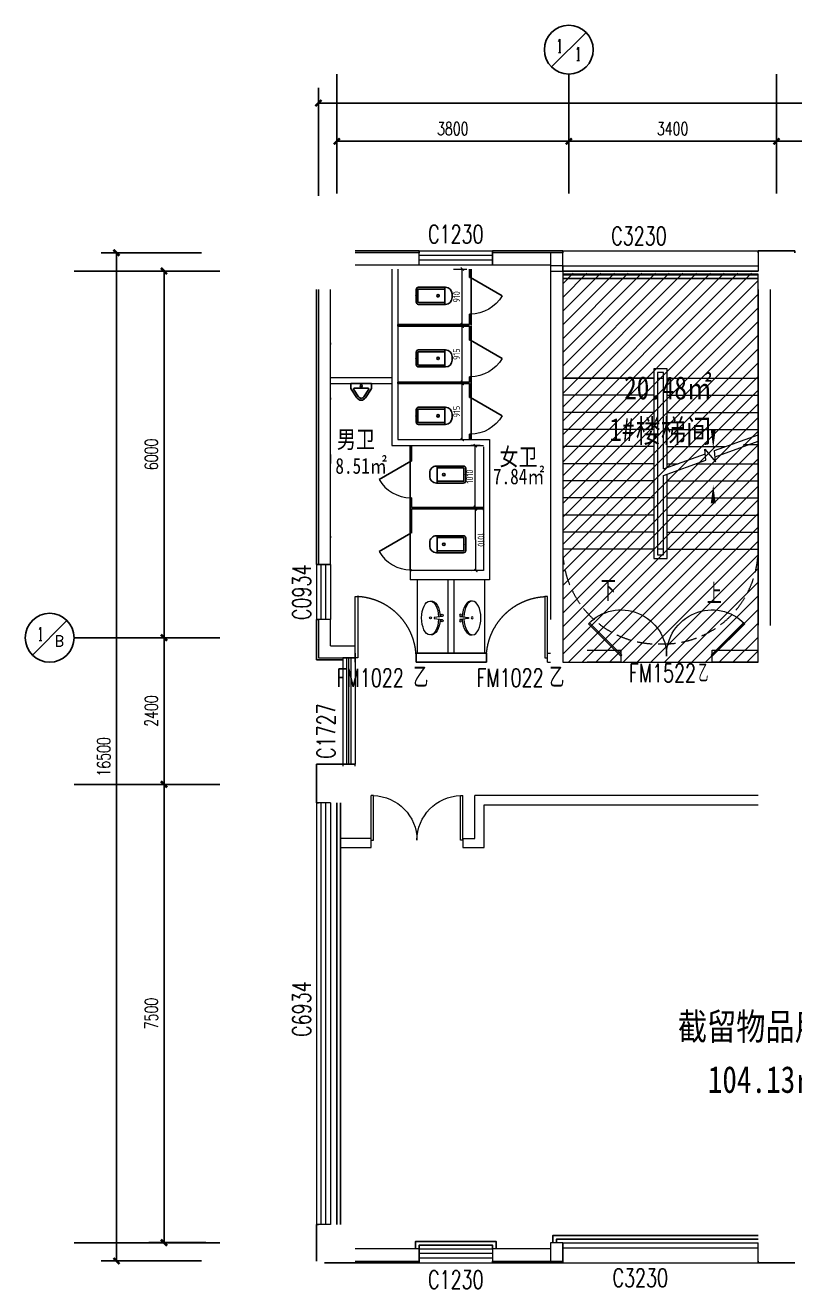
# Model space of a CAD drawing. Header units: millimetres. Extents: x 164760 to 3716174, y -1766400 to 11969.
# Drawn here: x 3608884 to 3621486, y -1652265 to -1631588 of the extents above; entities that cross this region are included whole.
import ezdxf
from ezdxf.enums import TextEntityAlignment as Align

# ---------------------------------------------------------------- set-up
doc = ezdxf.new("R2010")
doc.units = ezdxf.units.MM
doc.header["$LTSCALE"] = 1000
doc.linetypes.add('DASH', pattern=[0.35, 0.25, -0.1])
doc.linetypes.add('HIDDEN', pattern=[0.375, 0.25, -0.125, 0, 0])
doc.layers.get('0').update_dxf_attribs({"color": 253, "linetype": 'CONTINUOUS'})
doc.layers.get('Defpoints').update_dxf_attribs({"color": 250, "linetype": 'CONTINUOUS', "lineweight": 0})
for name, color, linetype in [('3', 253, 'CONTINUOUS'), ('AXIS', 253, 'CONTINUOUS'), ('AXIS_TEXT', 253, 'CONTINUOUS'), ('DIM_SYMB', 253, 'CONTINUOUS'), ('FC-Text Annotation', 253, 'CONTINUOUS'), ('LATRINE', 253, 'CONTINUOUS'), ('LVTRY', 253, 'CONTINUOUS'), ('PUB_TEXT', 253, 'CONTINUOUS'), ('SURFACE', 253, 'CONTINUOUS'), ('WINDOW_TEXT', 253, 'CONTINUOUS'), ('家具', 253, 'CONTINUOUS')]:
    doc.layers.add(name, color=color, linetype=linetype)
for name, color, linetype, lineweight in [('A-FLOR-SPCL', 253, 'CONTINUOUS', 18), ('DOOR【门】', 253, 'CONTINUOUS', 0), ('FF-FIXT【洁具】', 253, 'CONTINUOUS', 0), ('RC-Dim【天花尺寸】', 253, 'CONTINUOUS', 0), ('RC-Text【天花文字】', 253, 'CONTINUOUS', 0), ('STAIR', 253, 'CONTINUOUS', 0), ('WALL', 253, 'CONTINUOUS', 0), ('Wall【墙体】', 253, 'CONTINUOUS', 0), ('Wall【新建墙】', 253, 'CONTINUOUS', 0), ('WINDOW', 253, 'CONTINUOUS', 0), ('Xline【辅助线】', 253, 'CONTINUOUS', 0)]:
    doc.layers.add(name, color=color, linetype=linetype, lineweight=lineweight)
doc.styles.add('_TCH_AXIS', font='COMPLEX', dxfattribs={"bigfont": 'GBCBIG'})
doc.styles.add('_TCH_DIM', font='SIMPLEX', dxfattribs={"bigfont": 'GBCBIG'})
doc.styles.add('_TCH_DIM_T3', font='SIMPLEX', dxfattribs={"width": 0.705882, "bigfont": 'GBCBIG'})
doc.styles.add('_TCH_WINDOW', font='SIMPLEX', dxfattribs={"bigfont": 'GBCBIG'})
doc.styles.add('宋体', font='', dxfattribs={"width": 0.7})
doc.styles.add('尺寸标注', font='ARCHS.SHX', dxfattribs={"width": 0.8})
doc.styles.add('文字', font='')
doc.styles.get('宋体').set_extended_font_data('SimSun')
doc.styles.get('文字').set_extended_font_data('SimSun')
doc.dimstyles.new('_TCH_ARCH&&100', dxfattribs={"dimtxt": 212.5, "dimasz": 100, "dimexe": 250, "dimexo": 300, "dimgap": 100, "dimtad": 1, "dimdec": 0, "dimzin": 0, "dimdsep": 46, "dimtxsty": '_TCH_DIM_T3', "dimblk": 'ARCHTICK', "dimcen": 0.09, "dimclrt": 7, "dimazin": 2, "dimtfac": 1, "dimtdec": 0, "dimtix": 1, "dimtmove": 2, "dimatfit": 3, "dimtolj": 1, "dimtzin": 0, "dimarcsym": 0})
doc.dimstyles.new('海龙1：50', dxfattribs={"dimscale": 50, "dimtxt": 2.5, "dimasz": 1, "dimexe": 1, "dimexo": 1, "dimgap": 0.7, "dimtad": 1, "dimdec": 0, "dimrnd": 5, "dimdsep": 46, "dimtxsty": '尺寸标注', "dimblk": 'ARCHTICK', "dimblk1": 'ARCHTICK', "dimblk2": 'ARCHTICK', "dimcen": 1, "dimclrd": 44, "dimclre": 44, "dimclrt": 2, "dimadec": 0, "dimazin": 0, "dimtfac": 1, "dimtdec": 0, "dimtix": 1, "dimtmove": 2, "dimatfit": 3, "dimldrblk": 'hl_arrow2', "dimfxl": 5, "dimfxlon": 1, "dimarcsym": 0})

# ---------------------------------------------------------------- blocks, each defined once
blk = doc.blocks.new('_ArchTick')
at = {"color": 2, "linetype": 'ByBlock', "const_width": 0.4}
blk.add_lwpolyline([(-0.5, -0.5), (0.5, 0.5)], dxfattribs=at)
blk = doc.blocks.new('*D370')
at = {"layer": 'AXIS', "color": 0, "lineweight": -2, "transparency": 16777216}
for p, q in [((3621186, -1634343), (3621186, -1633237)), ((3628386, -1634343), (3628386, -1633237)), ((3621186, -1633487), (3628386, -1633487))]:
    blk.add_line(p, q, dxfattribs=at)
at = {"layer": 'Defpoints', "color": 0, "transparency": 16777216}
for p in [(3628386, -1633487), (3621186, -1634643), (3628386, -1634643)]:
    blk.add_point(p, dxfattribs=at)
at = {"layer": 'AXIS', "color": 0, "lineweight": -2, "transparency": 16777216, "xscale": 100, "yscale": 100, "zscale": 100, "rotation": 180}
blk.add_blockref('_ArchTick', (3621186, -1633487), dxfattribs=at)
at = {"layer": 'AXIS', "color": 0, "lineweight": -2, "transparency": 16777216, "xscale": 100, "yscale": 100, "zscale": 100}
blk.add_blockref('_ArchTick', (3628386, -1633487), dxfattribs=at)
at = {"layer": 'AXIS', "color": 7, "transparency": 16777216, "insert": (3624786, -1633281), "char_height": 212.5, "attachment_point": 5, "style": '_TCH_DIM_T3'}
blk.add_mtext('\\A1;7200', dxfattribs=at)
blk = doc.blocks.new('*D371')
at = {"layer": 'AXIS', "color": 0, "lineweight": -2, "transparency": 16777216}
for p, q in [((3617786, -1634343), (3617786, -1633237)), ((3621186, -1634343), (3621186, -1633237)), ((3617786, -1633487), (3621186, -1633487))]:
    blk.add_line(p, q, dxfattribs=at)
at = {"layer": 'Defpoints', "color": 0, "transparency": 16777216}
for p in [(3621186, -1633487), (3617786, -1634643), (3621186, -1634643)]:
    blk.add_point(p, dxfattribs=at)
at = {"layer": 'AXIS', "color": 0, "lineweight": -2, "transparency": 16777216, "xscale": 100, "yscale": 100, "zscale": 100, "rotation": 180}
blk.add_blockref('_ArchTick', (3617786, -1633487), dxfattribs=at)
at = {"layer": 'AXIS', "color": 0, "lineweight": -2, "transparency": 16777216, "xscale": 100, "yscale": 100, "zscale": 100}
blk.add_blockref('_ArchTick', (3621186, -1633487), dxfattribs=at)
at = {"layer": 'AXIS', "color": 7, "transparency": 16777216, "insert": (3619486, -1633281), "char_height": 212.5, "attachment_point": 5, "style": '_TCH_DIM_T3'}
blk.add_mtext('\\A1;3400', dxfattribs=at)
blk = doc.blocks.new('*D372')
at = {"layer": 'AXIS', "color": 0, "lineweight": -2, "transparency": 16777216}
for p, q in [((3613986, -1634343), (3613986, -1633237)), ((3617786, -1634343), (3617786, -1633237)), ((3613986, -1633487), (3617786, -1633487))]:
    blk.add_line(p, q, dxfattribs=at)
at = {"layer": 'Defpoints', "color": 0, "transparency": 16777216}
for p in [(3617786, -1633487), (3613986, -1634643), (3617786, -1634643)]:
    blk.add_point(p, dxfattribs=at)
at = {"layer": 'AXIS', "color": 0, "lineweight": -2, "transparency": 16777216, "xscale": 100, "yscale": 100, "zscale": 100, "rotation": 180}
blk.add_blockref('_ArchTick', (3613986, -1633487), dxfattribs=at)
at = {"layer": 'AXIS', "color": 0, "lineweight": -2, "transparency": 16777216, "xscale": 100, "yscale": 100, "zscale": 100}
blk.add_blockref('_ArchTick', (3617786, -1633487), dxfattribs=at)
at = {"layer": 'AXIS', "color": 7, "transparency": 16777216, "insert": (3615886, -1633281), "char_height": 212.5, "attachment_point": 5, "style": '_TCH_DIM_T3'}
blk.add_mtext('\\A1;3800', dxfattribs=at)
blk = doc.blocks.new('*D361')
at = {"layer": 'AXIS', "color": 0, "lineweight": -2, "transparency": 16777216}
for p, q in [((3611773, -1635311), (3610128, -1635311)), ((3610378, -1651811), (3610378, -1635311)), ((3611773, -1651811), (3610128, -1651811))]:
    blk.add_line(p, q, dxfattribs=at)
at = {"layer": 'Defpoints', "color": 0, "transparency": 16777216}
for p in [(3610378, -1635311), (3612073, -1635311), (3612073, -1651811)]:
    blk.add_point(p, dxfattribs=at)
at = {"layer": 'AXIS', "color": 0, "lineweight": -2, "transparency": 16777216, "xscale": 100, "yscale": 100, "zscale": 100}
for p, rotation in [((3610378, -1635311), 90), ((3610378, -1651811), 270)]:
    blk.add_blockref('_ArchTick', p, dxfattribs=dict(at, rotation=rotation))
at = {"layer": 'AXIS', "color": 7, "transparency": 16777216, "insert": (3610171, -1643561), "char_height": 212.5, "attachment_point": 5, "rotation": 90, "style": '_TCH_DIM_T3'}
blk.add_mtext('\\A1;16500', dxfattribs=at)
blk = doc.blocks.new('*D357')
at = {"layer": 'AXIS', "color": 0, "lineweight": -2, "transparency": 16777216}
for p, q in [((3613686, -1634382), (3613686, -1632612)), ((3707886, -1634382), (3707886, -1632612)), ((3613686, -1632862), (3707886, -1632862))]:
    blk.add_line(p, q, dxfattribs=at)
at = {"layer": 'Defpoints', "color": 0, "transparency": 16777216}
for p in [(3707886, -1632862), (3613686, -1634682), (3707886, -1634682)]:
    blk.add_point(p, dxfattribs=at)
at = {"layer": 'AXIS', "color": 0, "lineweight": -2, "transparency": 16777216, "xscale": 100, "yscale": 100, "zscale": 100, "rotation": 180}
blk.add_blockref('_ArchTick', (3613686, -1632862), dxfattribs=at)
at = {"layer": 'AXIS', "color": 0, "lineweight": -2, "transparency": 16777216, "xscale": 100, "yscale": 100, "zscale": 100}
blk.add_blockref('_ArchTick', (3707886, -1632862), dxfattribs=at)
at = {"layer": 'AXIS', "color": 7, "transparency": 16777216, "insert": (3660786, -1632656), "char_height": 212.5, "attachment_point": 5, "style": '_TCH_DIM_T3'}
blk.add_mtext('\\A1;94200', dxfattribs=at)
blk = doc.blocks.new('*D358')
at = {"layer": 'AXIS', "color": 0, "lineweight": -2, "transparency": 16777216}
for p, q in [((3611843, -1644011), (3610907, -1644011)), ((3611157, -1651511), (3611157, -1644011)), ((3611843, -1651511), (3610907, -1651511))]:
    blk.add_line(p, q, dxfattribs=at)
at = {"layer": 'Defpoints', "color": 0, "transparency": 16777216}
for p in [(3611157, -1644011), (3612143, -1644011), (3612143, -1651511)]:
    blk.add_point(p, dxfattribs=at)
at = {"layer": 'AXIS', "color": 0, "lineweight": -2, "transparency": 16777216, "xscale": 100, "yscale": 100, "zscale": 100}
for p, rotation in [((3611157, -1644011), 90), ((3611157, -1651511), 270)]:
    blk.add_blockref('_ArchTick', p, dxfattribs=dict(at, rotation=rotation))
at = {"layer": 'AXIS', "color": 7, "transparency": 16777216, "insert": (3610950, -1647761), "char_height": 212.5, "attachment_point": 5, "rotation": 90, "style": '_TCH_DIM_T3'}
blk.add_mtext('\\A1;7500', dxfattribs=at)
blk = doc.blocks.new('*D359')
at = {"layer": 'AXIS', "color": 0, "lineweight": -2, "transparency": 16777216}
for p, q in [((3611843, -1641611), (3610907, -1641611)), ((3611157, -1644011), (3611157, -1641611)), ((3611843, -1644011), (3610907, -1644011))]:
    blk.add_line(p, q, dxfattribs=at)
at = {"layer": 'Defpoints', "color": 0, "transparency": 16777216}
for p in [(3611157, -1641611), (3612143, -1641611), (3612143, -1644011)]:
    blk.add_point(p, dxfattribs=at)
at = {"layer": 'AXIS', "color": 0, "lineweight": -2, "transparency": 16777216, "xscale": 100, "yscale": 100, "zscale": 100}
for p, rotation in [((3611157, -1641611), 90), ((3611157, -1644011), 270)]:
    blk.add_blockref('_ArchTick', p, dxfattribs=dict(at, rotation=rotation))
at = {"layer": 'AXIS', "color": 7, "transparency": 16777216, "insert": (3610950, -1642811), "char_height": 212.5, "attachment_point": 5, "rotation": 90, "style": '_TCH_DIM_T3'}
blk.add_mtext('\\A1;2400', dxfattribs=at)
blk = doc.blocks.new('*D360')
at = {"layer": 'AXIS', "color": 0, "lineweight": -2, "transparency": 16777216}
for p, q in [((3611843, -1635611), (3610907, -1635611)), ((3611157, -1641611), (3611157, -1635611)), ((3611843, -1641611), (3610907, -1641611))]:
    blk.add_line(p, q, dxfattribs=at)
at = {"layer": 'Defpoints', "color": 0, "transparency": 16777216}
for p in [(3611157, -1635611), (3612143, -1635611), (3612143, -1641611)]:
    blk.add_point(p, dxfattribs=at)
at = {"layer": 'AXIS', "color": 0, "lineweight": -2, "transparency": 16777216, "xscale": 100, "yscale": 100, "zscale": 100}
for p, rotation in [((3611157, -1635611), 90), ((3611157, -1641611), 270)]:
    blk.add_blockref('_ArchTick', p, dxfattribs=dict(at, rotation=rotation))
at = {"layer": 'AXIS', "color": 7, "transparency": 16777216, "insert": (3610950, -1638611), "char_height": 212.5, "attachment_point": 5, "rotation": 90, "style": '_TCH_DIM_T3'}
blk.add_mtext('\\A1;6000', dxfattribs=at)
blk = doc.blocks.new('$TCHSYS$WIN2D')
for p, q in [((-0.5, 0.5), (0.5, 0.5)), ((-0.5, 0.5), (-0.5, -0.5)), ((0.5, 0.5), (0.5, -0.5)), ((0.5, 0.1667), (-0.5, 0.1667)), ((0.5, -0.1667), (-0.5, -0.1667)), ((-0.5, -0.5), (0.5, -0.5))]:
    blk.add_line(p, q)
blk = doc.blocks.new('$WINLIB2D$00000004')
for p, q in [((-0.5, 0.5), (0.5, 0.5)), ((-0.5, 0.5), (-0.5, -0.5)), ((0.5, -0.5), (0.5, 0.5)), ((-0.5, 0.2406), (0.5, 0.2406)), ((-0.5, -0.5), (0.5, -0.5))]:
    blk.add_line(p, q)
blk = doc.blocks.new('$WINLIB2D$00000005')
for p, q in [((-0.5, 0.5), (0.5, 0.5)), ((-0.5, 0.5), (-0.5, -0.5)), ((0.5, -0.5), (0.5, 0.5)), ((0.5, 0.167), (-0.5, 0.167)), ((0.5, 0), (-0.5, 0)), ((0.5, -0.167), (-0.5, -0.167)), ((-0.5, -0.5), (0.5, -0.5))]:
    blk.add_line(p, q)
blk = doc.blocks.new('$DorLib2D$00000002')
for p, q in [((-0.5, 0), (-0.5, 0.4875)), ((-0.475, 0.4875), (-0.5, 0.4875)), ((-0.475, 0), (-0.475, 0.4875)), ((0.475, 0), (0.475, 0.4875)), ((0.475, 0.4875), (0.5, 0.4875)), ((0.5, 0), (0.5, 0.4875)), ((-0.5, 0), (-0.475, 0)), ((0.5, 0), (0.475, 0))]:
    blk.add_line(p, q)
at = {"lineweight": 13}
for centre, start, end in [((-0.4875, 0), 0, 88.53072), ((0.4875, 0), 91.46928, 180)]:
    blk.add_arc(centre, 0.4875, start, end, dxfattribs=at)
blk = doc.blocks.new('海龙0506173763')
at = {"layer": 'Xline【辅助线】'}
for points in [[(-733, 17), (-750, 0), (-1280, 530), (-1263, 547)], [(733, 17), (750, 0), (1280, 530), (1263, 547)]]:
    blk.add_lwpolyline(points, close=True, dxfattribs=at)
at = {"layer": 'Xline【辅助线】', "color": 8}
for centre, start, end in [((-745, 12), 359.1011, 135.9107), ((745, 12), 44.0893, 180.8989)]:
    blk.add_arc(centre, 745, start, end, dxfattribs=at)
blk = doc.blocks.new('海龙0506194425')
at = {"layer": 'WALL'}
for p, q in [((-650, 200), (-1400, 200)), ((-1400, 0), (-650, 0)), ((-650, 0), (-650, 200)), ((1400, 200), (850, 200)), ((850, 200), (850, 0)), ((850, 0), (1400, 0))]:
    blk.add_line(p, q, dxfattribs=at)
at = {"layer": 'Xline【辅助线】'}
blk.add_blockref('海龙0506173763', (100, 100), dxfattribs=at)
blk = doc.blocks.new('海龙0506194634')
at = {"layer": 'Xline【辅助线】', "xscale": -1}
blk.add_blockref('海龙0506194425', (0, 325), dxfattribs=at)
at = {"layer": 'WINDOW_TEXT', "style": '_TCH_WINDOW', "width": 0.705882}
for s, height, p in [('FM1522', 297.5, (-715, 0)), ('乙', 298, (425, 0))]:
    blk.add_text(s, height=height, dxfattribs=at).set_placement(p)
blk = doc.blocks.new('DOOR_D01')
at = {"layer": 'DOOR【门】'}
blk.add_lwpolyline([(-0.456, 1), (-0.456, 0), (-0.5, 0), (-0.5, 1)], close=True, dxfattribs=at)
at = {"layer": 'DOOR【门】', "color": 8, "linetype": 'HIDDEN', "ltscale": 15}
blk.add_arc((-0.511, -0.01), 1.011, 0.5915, 87.4664, dxfattribs=at)
blk = doc.blocks.new('A$C4D690477')
at = {"layer": 'FF-FIXT【洁具】', "color": 252}
for p, q in [((344, 302), (205, 285)), ((205, 285), (205, 267)), ((205, 267), (344, 249))]:
    blk.add_line(p, q, dxfattribs=at)
at = {"layer": 'FF-FIXT【洁具】', "color": 251}
blk.add_circle((145, 277), 16, dxfattribs=at)
at = {"layer": 'FF-FIXT【洁具】', "color": 252}
for centre in [(335, 320), (335, 231)]:
    blk.add_circle(centre, 17.9, dxfattribs=at)
at = {"layer": 'FF-FIXT【洁具】', "color": 181, "extrusion": (0, 0, -1)}
for centre, ratio, start_param, end_param in [((139, 277), 0.5, 4.782885, 10.934222), ((158, 277), 0.531076, 3.076239, 4.638107), ((158, 277), 0.531076, 4.795815, 6.348539)]:
    blk.add_ellipse(centre, major_axis=(0, -277), ratio=ratio, start_param=start_param, end_param=end_param, dxfattribs=at)
blk = doc.blocks.new('$TCHSYS$APDOOR2D')
blk.add_line((0.5, 0), (0, 0.866))
at = {"lineweight": 13}
blk.add_arc((0.5, 0), 1, 120, 180, dxfattribs=at)
blk = doc.blocks.new('$lvtry$00000200')
for p, q in [((-140, -40, 0), (-140, -480, 0)), ((-110, -40, 0), (-110, -470, 0)), ((100, 0, 0), (-100, 0, 0)), ((100, -30, 0), (-100, -30, 0)), ((110, -470, 0), (110, -40, 0)), ((140, -480, 0), (140, -40, 0)), ((140, -470, 0), (-140, -470, 0)), ((-30, -590, 0), (30, -590, 0))]:
    blk.add_line(p, q)
blk.add_circle((0, -359, 0), 20)
for centre, radius, start, end in [((-100, -40, 0), 40, 90, 180), ((-100, -40, 0), 10, 90, 180), ((100, -40, 0), 40, 0, 90), ((100, -40, 0), 10, 0, 90), ((-30, -480, 0), 110, 180, 270), ((30, -480, 0), 110, 270, 0)]:
    blk.add_arc(centre, radius, start, end)
blk.add_point((0, 0))
blk = doc.blocks.new('*D374')
at = {"layer": 'Defpoints', "color": 0, "transparency": 16777216}
for p in [(-44531, -137598), (-44399, -137598), (-44399, -138608)]:
    blk.add_point(p, dxfattribs=at)
at = {"layer": 'RC-Dim【天花尺寸】', "color": 44, "lineweight": -2, "transparency": 16777216}
for p, q in [((-44449, -137598), (-44606, -137598)), ((-44531, -138608), (-44531, -137598)), ((-44449, -138608), (-44606, -138608))]:
    blk.add_line(p, q, dxfattribs=at)
at = {"layer": 'RC-Dim【天花尺寸】', "color": 44, "lineweight": -2, "transparency": 16777216, "xscale": 50, "yscale": 50, "zscale": 50}
for p, rotation in [((-44531, -137598), 90), ((-44531, -138608), 270)]:
    blk.add_blockref('_ArchTick', p, dxfattribs=dict(at, rotation=rotation))
at = {"layer": 'RC-Dim【天花尺寸】', "color": 2, "transparency": 16777216, "insert": (-44623, -138103), "char_height": 112.5, "attachment_point": 5, "rotation": 90, "style": '尺寸标注'}
blk.add_mtext('1010', dxfattribs=at)
blk = doc.blocks.new('hl_arrow2')
at = {"color": 2}
blk.add_line((-0.22, 0), (-1, 0), dxfattribs=at)
blk.add_lwpolyline([(-0.22, 0), (-0.86, -0.69), (-0.65, -0.86), (0, 0), (-0.65, 0.86), (-0.86, 0.69)], close=True, dxfattribs=at)
for points in [[(-0.86, 0.69), (-0.65, 0.86), (-0.22, 0), (0, 0)], [(-0.86, -0.69), (-0.65, -0.86), (-0.22, 0), (0, 0)]]:
    blk.add_solid(points, dxfattribs=at)
blk = doc.blocks.new('*D375')
at = {"layer": 'Defpoints', "color": 0, "transparency": 16777216}
for p in [(-44989, -136583), (-44744, -136583), (-44989, -137498)]:
    blk.add_point(p, dxfattribs=at)
at = {"layer": 'RC-Dim【天花尺寸】', "color": 44, "lineweight": -2, "transparency": 16777216}
for p, q in [((-44939, -136583), (-44669, -136583)), ((-44744, -137498), (-44744, -136583)), ((-44939, -137498), (-44669, -137498))]:
    blk.add_line(p, q, dxfattribs=at)
at = {"layer": 'RC-Dim【天花尺寸】', "color": 44, "lineweight": -2, "transparency": 16777216, "xscale": 50, "yscale": 50, "zscale": 50}
for p, rotation in [((-44744, -136583), 90), ((-44744, -137498), 270)]:
    blk.add_blockref('_ArchTick', p, dxfattribs=dict(at, rotation=rotation))
at = {"layer": 'RC-Dim【天花尺寸】', "color": 2, "transparency": 16777216, "insert": (-44838, -137041), "char_height": 112.5, "attachment_point": 5, "rotation": 90, "style": '尺寸标注'}
blk.add_mtext('915', dxfattribs=at)
blk = doc.blocks.new('*D376')
at = {"layer": 'Defpoints', "color": 0, "transparency": 16777216}
for p in [(-44939, -135643), (-44744, -135643), (-44939, -136558)]:
    blk.add_point(p, dxfattribs=at)
at = {"layer": 'RC-Dim【天花尺寸】', "color": 44, "lineweight": -2, "transparency": 16777216}
for p, q in [((-44889, -135643), (-44669, -135643)), ((-44744, -136558), (-44744, -135643)), ((-44889, -136558), (-44669, -136558))]:
    blk.add_line(p, q, dxfattribs=at)
at = {"layer": 'RC-Dim【天花尺寸】', "color": 44, "lineweight": -2, "transparency": 16777216, "xscale": 50, "yscale": 50, "zscale": 50}
for p, rotation in [((-44744, -135643), 90), ((-44744, -136558), 270)]:
    blk.add_blockref('_ArchTick', p, dxfattribs=dict(at, rotation=rotation))
at = {"layer": 'RC-Dim【天花尺寸】', "color": 2, "transparency": 16777216, "insert": (-44838, -136101), "char_height": 112.5, "attachment_point": 5, "rotation": 90, "style": '尺寸标注'}
blk.add_mtext('915', dxfattribs=at)
blk = doc.blocks.new('*D377')
at = {"layer": 'Defpoints', "color": 0, "transparency": 16777216}
for p in [(-44939, -134708), (-44744, -134708), (-44939, -135618)]:
    blk.add_point(p, dxfattribs=at)
at = {"layer": 'RC-Dim【天花尺寸】', "color": 44, "lineweight": -2, "transparency": 16777216}
for p, q in [((-44889, -134708), (-44669, -134708)), ((-44744, -135618), (-44744, -134708)), ((-44889, -135618), (-44669, -135618))]:
    blk.add_line(p, q, dxfattribs=at)
at = {"layer": 'RC-Dim【天花尺寸】', "color": 44, "lineweight": -2, "transparency": 16777216, "xscale": 50, "yscale": 50, "zscale": 50}
for p, rotation in [((-44744, -134708), 90), ((-44744, -135618), 270)]:
    blk.add_blockref('_ArchTick', p, dxfattribs=dict(at, rotation=rotation))
at = {"layer": 'RC-Dim【天花尺寸】', "color": 2, "transparency": 16777216, "insert": (-44838, -135163), "char_height": 112.5, "attachment_point": 5, "rotation": 90, "style": '尺寸标注'}
blk.add_mtext('910', dxfattribs=at)
blk = doc.blocks.new('*D378')
at = {"layer": 'Defpoints', "color": 0, "transparency": 16777216}
for p in [(-44530, -138633), (-44506, -138633), (-44499, -139643)]:
    blk.add_point(p, dxfattribs=at)
at = {"layer": 'RC-Dim【天花尺寸】', "color": 44, "lineweight": -2, "transparency": 16777216}
for p, q in [((-44530, -138633), (-44605, -138634)), ((-44523, -139643), (-44530, -138633)), ((-44523, -139643), (-44598, -139644))]:
    blk.add_line(p, q, dxfattribs=at)
at = {"layer": 'RC-Dim【天花尺寸】', "color": 44, "lineweight": -2, "transparency": 16777216, "xscale": 50, "yscale": 50, "zscale": 50}
for p, rotation in [((-44530, -138633), 90.39274791755227), ((-44523, -139643), 270.3927479175523)]:
    blk.add_blockref('_ArchTick', p, dxfattribs=dict(at, rotation=rotation))
at = {"layer": 'RC-Dim【天花尺寸】', "color": 2, "transparency": 16777216, "insert": (-44436, -139138), "char_height": 112.5, "attachment_point": 5, "rotation": 270.3927, "style": '尺寸标注'}
blk.add_mtext('1010', dxfattribs=at)
blk = doc.blocks.new('$lvtry$00000007')
for p, q in [((-170, 0, 0), (170, 0, 0)), ((-170, -61, 0), (-170, 0, 0)), ((-162, -88, 0), (-69, -231, 0)), ((-124, -91, 0), (-43, -216, 0)), ((-116, -76, 0), (116, -76, 0)), ((43, -216, 0), (124, -91, 0)), ((69, -231, 0), (162, -88, 0)), ((170, -61, 0), (170, 0, 0))]:
    blk.add_line(p, q)
blk.add_circle((0, -38, 0), 17.7)
for centre, radius, start, end in [((-120, -61, 0), 50, 180, 213.0863), ((-116, -86, 0), 10, 90, 213.0863), ((116, -86, 0), 10, 326.9137, 90), ((120, -61, 0), 50, 326.9137, 0), ((0, -191, 0), 80, 210, 330), ((0, -191, 0), 50, 210, 330)]:
    blk.add_arc(centre, radius, start, end)
blk = doc.blocks.new('海龙_0918170568')
at = {"layer": 'Xline【辅助线】'}
h = blk.add_hatch(dxfattribs=at)
h.set_pattern_fill('ANSI31', color=256, scale=100)
h.set_pattern_definition([(45, (-2535047.97, 1239073.4), (-112.2532015, 112.2532015), [])])
h.paths.add_polyline_path([(-43100, -141141.9), (-39900, -141141.9), (-39900, -134776.9), (-43100, -134776.9)])
at = {"layer": 'A-FLOR-SPCL'}
blk.add_lwpolyline([(-43100, -141141.9), (-39900, -141141.9), (-39900, -134791.3), (-43100, -134791.3)], close=True, dxfattribs=at)
at = {"layer": 'DIM_SYMB'}
for points in [[(-42380, -139754.6, 0, 0, 0), (-42380, -135633, 0, 0, 0), (-40635, -135633, 0, 0, 0), (-40635, -137643, 0, 80, 0), (-40635, -137343, 0, 0, 0)], [(-40635, -139742.7, 0, 0, 0), (-40635, -138239.6, 0, 80, 0), (-40635, -138539.6, 0, 0, 0)]]:
    blk.add_lwpolyline(points, format="xyseb", dxfattribs=at)
at = {"layer": 'LATRINE'}
for p, q in [((-44624.5, -134845.5, 400), (-44624.5, -134708, 400)), ((-44599.5, -134708, 400), (-44599.5, -134845.5, 400)), ((-44599.5, -134845.5, 400), (-44624.5, -134845.5, 400)), ((-44599.5, -134845.5, 400), (-44599.5, -135445.5, 400)), ((-45800, -135618), (-44624.5, -135618)), ((-45800, -135618), (-45800, -135643)), ((-44599.5, -135445.5), (-44624.5, -135445.5)), ((-44624.5, -135445.5), (-44624.5, -135618)), ((-44599.5, -135630.5), (-44599.5, -135445.5)), ((-45800, -135643), (-44624.5, -135643)), ((-44624.5, -135643), (-44624.5, -135870.5)), ((-44599.5, -135870.5), (-44599.5, -135643)), ((-44624.5, -135870.5), (-44599.5, -135870.5)), ((-44599.5, -135870.5, 400), (-44599.5, -136470.5, 400)), ((-45800, -136558), (-44624.5, -136558)), ((-45800, -136558), (-45800, -136583)), ((-45800, -136583), (-44624.5, -136583)), ((-44599.5, -136470.5), (-44624.5, -136470.5)), ((-44624.5, -136470.5), (-44624.5, -136558)), ((-44624.5, -136583), (-44624.5, -136810.5)), ((-44599.5, -136570.5), (-44599.5, -136470.5)), ((-44599.5, -136810.5), (-44599.5, -136570.5)), ((-44624.5, -136810.5), (-44599.5, -136810.5)), ((-44599.5, -136810.5, 400), (-44599.5, -137410.5, 400)), ((-44599.5, -137410.5), (-44624.5, -137410.5)), ((-44624.5, -137410.5), (-44624.5, -137498)), ((-44599.5, -137498), (-44599.5, -137410.5)), ((-45600, -137598), (-45600, -137850.5)), ((-45575, -137850.5), (-45575, -137598)), ((-45600, -137850.5, 400), (-45600, -138450.5, 400)), ((-45600, -137850.5), (-45575, -137850.5)), ((-45575, -138450.5), (-45600, -138450.5)), ((-45600, -138450.5), (-45600, -138640.5)), ((-45575, -138608), (-45575, -138450.5)), ((-45600, -138640.5), (-45600, -139030.5)), ((-44399.5, -138608), (-45575, -138608)), ((-44399.5, -138633), (-45575, -138633)), ((-45575, -139030.5), (-45575, -138633)), ((-44399.5, -138653), (-44399.5, -138628)), ((-45600, -139030.5, 400), (-45600, -139630.5, 400)), ((-45575, -139630.5), (-45600, -139630.5)), ((-45600, -139630.5), (-45600, -139643)), ((-45600, -139643), (-45575, -139643)), ((-45575, -139643), (-45575, -139630.5)), ((-45500, -140993), (-44350, -140993)), ((-45500, -141143), (-45500, -140993)), ((-44350, -140993), (-44350, -141143)), ((-44350, -141143), (-45500, -141143))]:
    blk.add_line(p, q, dxfattribs=at)
at = {"layer": 'STAIR'}
for p, q in [((-43100, -134741.4), (-43100, -136391.4)), ((-39900, -136391.4), (-39900, -135041.4)), ((-43100, -136391.4), (-43100, -139191.4)), ((-41390.5, -136343), (-41609.5, -136343)), ((-41609.5, -136343), (-41609.5, -139443)), ((-41450.5, -136403), (-41549.5, -136403)), ((-41549.5, -136403), (-41549.5, -139383)), ((-41450.5, -137979.8), (-41450.5, -136403)), ((-41390.5, -137958.2), (-41390.5, -136343)), ((-39900, -137318.3), (-39900, -136391.4)), ((-41609.5, -136493), (-43100, -136493)), ((-43100, -136493), (-41609.5, -136493)), ((-41549.5, -136493), (-41549.5, -139293)), ((-41549.5, -136493), (-41450.5, -136493)), ((-41450.5, -137979.8), (-41450.5, -136493)), ((-41390.5, -136493), (-39900, -136493)), ((-41390.5, -136493), (-39900, -136493)), ((-41609.5, -136773), (-43100, -136773)), ((-41390.5, -136773), (-39900, -136773)), ((-41609.5, -137053), (-43100, -137053)), ((-41390.5, -137053), (-39900, -137053)), ((-41609.5, -137333), (-43100, -137333)), ((-41390.5, -137333), (-39900, -137333)), ((-40613.9, -137677.7), (-39900, -137419.8)), ((-39900, -139191.4), (-39900, -137424.6)), ((-41609.5, -137613), (-43100, -137613)), ((-41390.5, -137613), (-40434.8, -137613)), ((-40755.4, -137835.1), (-40770.5, -137657.3)), ((-40770.5, -137657.3), (-40598.1, -137863.8)), ((-40598.1, -137863.8), (-40613.9, -137677.7)), ((-40605.1, -137780.8), (-39900, -137526.2)), ((-40140.4, -137576.9), (-39900, -137576.9)), ((-41609.5, -137893), (-43100, -137893)), ((-41450.5, -137979.8), (-40764.1, -137732)), ((-41450.5, -138086.2), (-40755.4, -137835.1)), ((-41390.5, -137893), (-41210.1, -137893)), ((-40915.7, -137893), (-39900, -137893)), ((-41450.5, -139293), (-41450.5, -138086.2)), ((-41450.5, -139383), (-41450.5, -138086.2)), ((-41390.5, -139443), (-41390.5, -138064.5)), ((-41609.5, -138173), (-43100, -138173)), ((-41390.5, -138173), (-39900, -138173)), ((-41609.5, -138453), (-43100, -138453)), ((-41390.5, -138453), (-39900, -138453)), ((-41609.5, -138733), (-43100, -138733)), ((-41390.5, -138733), (-39900, -138733)), ((-41609.5, -139013), (-43100, -139013)), ((-41390.5, -139013), (-39900, -139013)), ((-41609.5, -139293), (-43100, -139293)), ((-41450.5, -139293), (-41549.5, -139293)), ((-41390.5, -139293), (-39900, -139293)), ((-41609.5, -139443), (-41390.5, -139443)), ((-41549.5, -139383), (-41450.5, -139383))]:
    blk.add_line(p, q, dxfattribs=at)
at = {"layer": 'STAIR', "linetype": 'DASH'}
blk.add_lwpolyline([(-39900, -139293, -0.4236953), (-41500, -140842.2, -0.4236953), (-43100, -139293)], format="xyb", dxfattribs=at)
at = {"layer": 'WALL'}
for p, q in [((-43300, -134653.9), (-43300, -140441.4)), ((-43100, -134653.9), (-43100, -140441.4)), ((-39900, -135041.4), (-39900, -140534.6)), ((-39700, -135041.4), (-39700, -140543))]:
    blk.add_line(p, q, dxfattribs=at)
at = {"layer": 'Wall【墙体】', "color": 6}
for p, q in [((-39900, -143325.3), (-44536.5, -143325.3)), ((-44536.5, -144026.5), (-44536.5, -143325.3)), ((-44386.5, -143475.3), (-39900, -143475.3)), ((-44386.5, -144176.5), (-44386.5, -143475.3)), ((-46236.5, -144026.5), (-46740, -144026.5)), ((-46236.5, -144176.5), (-46236.5, -144026.5)), ((-44736.5, -144026.5), (-44736.5, -144176.5)), ((-44736.5, -144026.5), (-44536.5, -144026.5)), ((-46740, -144176.5), (-46236.5, -144176.5)), ((-44736.5, -144176.5), (-44386.5, -144176.5))]:
    blk.add_line(p, q, dxfattribs=at)
at = {"layer": 'Wall【新建墙】', "color": 4}
for p, q in [((-45900, -134708), (-45900, -137598)), ((-45800, -134708), (-45800, -137498)), ((-46900, -136483), (-45900, -136483)), ((-46900, -136583), (-45900, -136583)), ((-45800, -137498), (-44299.5, -137498)), ((-44299.5, -137498), (-44299.5, -139793)), ((-45900, -137598), (-44399.5, -137598)), ((-44399.5, -137618), (-44399.5, -139643)), ((-44399.5, -139643), (-45600, -139643)), ((-44299.5, -139793), (-45600, -139793))]:
    blk.add_line(p, q, dxfattribs=at)
at = {"layer": 'Xline【辅助线】'}
for p, q in [((-45600, -139643), (-45600, -139793)), ((-45475.8, -140993), (-45475.8, -139793)), ((-44975.8, -140993), (-44975.8, -139793)), ((-44875.8, -140993), (-44875.8, -139793)), ((-44375.8, -140993), (-44375.8, -139793)), ((-43350, -141143), (-43350, -140993)), ((-43350, -140993), (-43300, -140993)), ((-43350, -141143), (-43300, -141143))]:
    blk.add_line(p, q, dxfattribs=at)
for p, xscale, yscale, zscale in [((-46000, -141068), 1000, 1000, 1000), ((-43850, -141068), -999.9999999995345, 999.9999999995345, 999.9999999995345)]:
    blk.add_blockref('DOOR_D01', p, dxfattribs=dict(xscale=xscale, yscale=yscale, zscale=zscale))
at = {"layer": 'LATRINE', "yscale": 600, "zscale": 25}
for p, xscale, rotation in [((-44612, -135145.5), -600, 270), ((-44612, -136170.5), -600, 270), ((-44612, -137110.5), -600, 270), ((-45587.5, -138150.5), 600, 90), ((-45587.5, -139330.5), 600, 90)]:
    blk.add_blockref('$TCHSYS$APDOOR2D', p, dxfattribs=dict(at, xscale=xscale, rotation=rotation))
at = {"layer": 'LVTRY', "xscale": -1, "rotation": 90}
for p in [(-45500, -135145.5), (-45500, -136170.5), (-45500, -137110.5)]:
    blk.add_blockref('$lvtry$00000200', p, dxfattribs=at)
at = {"layer": 'LVTRY', "extrusion": (0, 0, -1), "zscale": -1}
blk.add_blockref('$lvtry$00000007', (46400, -136583, 0), dxfattribs=at)
at = {"layer": 'LVTRY', "rotation": 270}
for p in [(-44687.5, -138071.2), (-44687.5, -139211.7)]:
    blk.add_blockref('$lvtry$00000200', p, dxfattribs=at)
at = {"layer": 'WINDOW', "xscale": -1500, "yscale": 1500, "zscale": -1500}
blk.add_blockref('$DorLib2D$00000002', (-45486.5, -144056.5), dxfattribs=at)
at = {"layer": 'Xline【辅助线】'}
blk.add_blockref('海龙0506194634', (-41300, -141468), dxfattribs=at)
at = {"layer": '家具', "color": 251}
blk.add_blockref('A$C4D690477', (-45410.5, -140694.8), dxfattribs=at)
at = {"layer": '家具', "color": 251, "xscale": -1}
blk.add_blockref('A$C4D690477', (-44439.5, -140694.8), dxfattribs=at)
at = {"layer": 'FC-Text Annotation', "width": 0.8}
for s, height, style, p in [('男卫', 285.83, '宋体', (-46797.8, -137638.2)), ('女卫', 285.83, '宋体', (-44135.4, -137925.4)), ('8.51㎡', 258.48, '文字', (-46822.3, -138058.4)), ('7.84㎡', 258.48, '文字', (-44241.9, -138229.6)), ('截留物品用房（旅检）', 438.58, '文字', (-41215.4, -147324.5)), ('104.13㎡', 438.58, '文字', (-40724.3, -148189.8))]:
    blk.add_text(s, height=height, dxfattribs=dict(at, style=style)).set_placement(p)
at = {"layer": 'PUB_TEXT', "style": '宋体', "width": 0.8}
for s, p in [('20.48㎡', (-42093.3, -136840.6)), ('1#', (-42336.1, -137523.5)), ('楼梯间', (-41904.1, -137546.5))]:
    blk.add_text(s, height=377.64, dxfattribs=at).set_placement(p)
at = {"layer": 'PUB_TEXT', "color": 7, "style": '_TCH_DIM'}
for s, p in [('下', (-42474.9, -140139.1)), ('上', (-40739.3, -140192.7))]:
    blk.add_text(s, height=337.6, dxfattribs=at).set_placement(p)
at = {"layer": 'WINDOW_TEXT', "style": '_TCH_WINDOW'}
for p in [(-45545.4, -141556.5), (-43317.6, -141556.5)]:
    blk.add_text('乙', height=337.6, dxfattribs=at).set_placement(p)
at = {"layer": 'WINDOW_TEXT', "style": '_TCH_WINDOW', "width": 0.705882}
for p in [(-46800.2, -141547.1), (-44511, -141547.1)]:
    blk.add_text('FM1022', height=297.5, dxfattribs=at).set_placement(p)
at = {"layer": 'RC-Dim【天花尺寸】'}
for p1, p2, distance, picture, middle in [((-44939.3, -135618), (-44939.3, -134708), -195.1, '*D377', (-44837.8, -135163)), ((-44939.3, -136558), (-44939.3, -135643), -195.1, '*D376', (-44837.8, -136100.5)), ((-44989.3, -137498), (-44989.3, -136583), -245.1, '*D375', (-44837.8, -137040.5)), ((-44399.5, -138608), (-44399.5, -137598), 131.9, '*D374', (-44622.6, -138103)), ((-44499.5, -139643), (-44506.4, -138633), 24, '*D378', (-44435.7, -139137.5))]:
    dim = blk.add_aligned_dim(p1=p1, p2=p2, distance=distance, dimstyle='海龙1：50', dxfattribs=at)
    dim.commit()
    dim.dimension.update_dxf_attribs({"geometry": picture, "text_midpoint": middle})

msp = doc.modelspace()

# ---------------------------------------------------------------- linework, layer by layer
at = {"layer": '3'}
for p, q in [((3620885.9, -1635671.3), (3617685.9, -1635671.3)), ((3620885.9, -1635731.3), (3617685.9, -1635731.3)), ((3613985.9, -1651211.3), (3613985.9, -1644311.3)), ((3614045.9, -1651211.3), (3614045.9, -1644311.3))]:
    msp.add_line(p, q, dxfattribs=at)
for points in [[(3617525.9, -1651511.3), (3617525.9, -1651391.3), (3620885.9, -1651391.3)], [(3617585.9, -1651511.3), (3617585.9, -1651451.3), (3620885.9, -1651451.3)], [(3615275.9, -1651611.3), (3615275.9, -1651491.3), (3616595.9, -1651491.3), (3616595.9, -1651611.3)], [(3615335.9, -1651611.3), (3615335.9, -1651551.3), (3616535.9, -1651551.3), (3616535.9, -1651611.3)]]:
    msp.add_lwpolyline(points, dxfattribs=at)
at = {"layer": 'AXIS'}
for p, q in [((3617503, -1632271), (3618068.7, -1631705.3)), ((3613985.9, -1633985.3), (3613985.9, -1632388.2)), ((3617785.9, -1633985.3), (3617785.9, -1632388.2)), ((3621185.9, -1633985.3), (3621185.9, -1632388.2)), ((3612073.2, -1635611.3), (3609684.4, -1635611.3)), ((3609001.6, -1641894.1), (3609567.3, -1641328.4)), ((3612073.2, -1641611.3), (3609684.4, -1641611.3)), ((3612073.2, -1644011.3), (3609684.4, -1644011.3)), ((3612073.2, -1651511.3), (3609684.4, -1651511.3))]:
    msp.add_line(p, q, dxfattribs=at)
for centre in [(3617785.9, -1631988.2), (3609284.4, -1641611.3)]:
    msp.add_circle(centre, 400, dxfattribs=at)
at = {"layer": 'LATRINE'}
for p, q in [((3613885.9, -1636786.3), (3613885.9, -1636811.3)), ((3613885.9, -1637686.3), (3613885.9, -1637711.3)), ((3613885.9, -1639948.8), (3613885.9, -1639973.8)), ((3614285.9, -1642012.9), (3614285.9, -1641862.9))]:
    msp.add_line(p, q, dxfattribs=at)
at = {"layer": 'LVTRY'}
for p in [(3614085.9, -1643681.3), (3613655.9, -1643711.3)]:
    msp.add_line(p, (3613655.9, -1643681.3), dxfattribs=at)
at = {"layer": 'STAIR'}
msp.add_line((3620885.9, -1635611.3), (3617685.9, -1635611.3), dxfattribs=at)
at = {"layer": 'SURFACE'}
for p, q in [((3614285.9, -1635281.3), (3615335.9, -1635281.3)), ((3615335.9, -1635281.3), (3615335.9, -1635311.3)), ((3616535.9, -1635281.3), (3616535.9, -1635311.3)), ((3616535.9, -1635281.3), (3617485.9, -1635281.3)), ((3617485.9, -1635281.3), (3617685.9, -1635281.3)), ((3617685.9, -1635281.3), (3617685.9, -1635311.3)), ((3620885.9, -1635281.3), (3620885.9, -1635311.3)), ((3620885.9, -1635281.3), (3621185.9, -1635281.3)), ((3621185.9, -1635281.3), (3621485.9, -1635281.3)), ((3621485.9, -1635281.3), (3621485.9, -1635311.3)), ((3613655.9, -1635911.3), (3613655.9, -1640411.3)), ((3613655.9, -1640411.3), (3613685.9, -1640411.3)), ((3613655.9, -1641311.3), (3613685.9, -1641311.3)), ((3613655.9, -1641311.3), (3613655.9, -1641971.3)), ((3613655.9, -1641971.3), (3614085.9, -1641971.3)), ((3613655.9, -1643711.3), (3613655.9, -1644311.3)), ((3613655.9, -1644311.3), (3613685.9, -1644311.3)), ((3613655.9, -1651211.3), (3613685.9, -1651211.3)), ((3613655.9, -1651211.3), (3613655.9, -1651811.3)), ((3613785.9, -1651841.3), (3615335.9, -1651841.3)), ((3615335.9, -1651841.3), (3615335.9, -1651811.3)), ((3616535.9, -1651841.3), (3616535.9, -1651811.3)), ((3616535.9, -1651841.3), (3617485.9, -1651841.3)), ((3617485.9, -1651841.3), (3617685.9, -1651841.3)), ((3617685.9, -1651841.3), (3617685.9, -1651811.3)), ((3620885.9, -1651841.3), (3620885.9, -1651811.3)), ((3620885.9, -1651841.3), (3621185.9, -1651841.3)), ((3621185.9, -1651841.3), (3621485.9, -1651841.3))]:
    msp.add_line(p, q, dxfattribs=at)
at = {"layer": 'WALL'}
for p, q in [((3615335.9, -1635311.3), (3614285.9, -1635311.3)), ((3615335.9, -1635511.3), (3615335.9, -1635311.3)), ((3617485.9, -1635311.3), (3616535.9, -1635311.3)), ((3616535.9, -1635311.3), (3616535.9, -1635511.3)), ((3617685.9, -1635311.3), (3617485.9, -1635311.3)), ((3617485.9, -1635311.3), (3617485.9, -1635611.3)), ((3617685.9, -1635611.3), (3617685.9, -1635311.3)), ((3614285.9, -1635511.3), (3615335.9, -1635511.3)), ((3616535.9, -1635511.3), (3617485.9, -1635511.3)), ((3617685.9, -1635523.8), (3617485.9, -1635523.8)), ((3617485.9, -1635611.3), (3617685.9, -1635611.3)), ((3613685.9, -1635911.3), (3613685.9, -1640411.3)), ((3613885.9, -1640411.3), (3613885.9, -1635911.3)), ((3613685.9, -1640411.3), (3613885.9, -1640411.3)), ((3613885.9, -1641311.3), (3613685.9, -1641311.3)), ((3613685.9, -1641311.3), (3613685.9, -1641941.3)), ((3613885.9, -1641741.3), (3613885.9, -1641311.3)), ((3613885.9, -1641741.3), (3614285.9, -1641741.3)), ((3614285.9, -1641941.3), (3614285.9, -1641741.3)), ((3613685.9, -1641941.3), (3614085.9, -1641941.3)), ((3614085.9, -1641941.3), (3614285.9, -1641941.3)), ((3614285.9, -1643681.3), (3614085.9, -1643681.3)), ((3614085.9, -1643681.3), (3614085.9, -1643711.3)), ((3614285.9, -1643711.3), (3614285.9, -1643681.3)), ((3615335.9, -1651611.3), (3614285.9, -1651611.3)), ((3615335.9, -1651811.3), (3615335.9, -1651611.3)), ((3617485.9, -1651611.3), (3616535.9, -1651611.3)), ((3616535.9, -1651611.3), (3616535.9, -1651811.3)), ((3617685.9, -1651511.3), (3617485.9, -1651511.3)), ((3617485.9, -1651511.3), (3617485.9, -1651811.3)), ((3617685.9, -1651811.3), (3617685.9, -1651511.3)), ((3614285.9, -1651811.3), (3615335.9, -1651811.3)), ((3616535.9, -1651811.3), (3617485.9, -1651811.3)), ((3617485.9, -1651811.3), (3617685.9, -1651811.3))]:
    msp.add_line(p, q, dxfattribs=at)
at = {"layer": 'Wall【墙体】', "color": 6}
msp.add_line((3613885.9, -1638611.3), (3613885.9, -1638761.3), dxfattribs=at)

# ---------------------------------------------------------------- block references
at = {"layer": 'WINDOW'}
ref = msp.add_blockref('$TCHSYS$WIN2D', (3615935.9, -1635396.3), dxfattribs=dict(at, xscale=1200, yscale=-230, zscale=1200))
ref.add_attrib('A', 'C1230', (3615480.9, -1635155), dxfattribs={"layer": 'WINDOW_TEXT', "height": 297.5, "style": '_TCH_WINDOW', "width": 0.705882})
ref = msp.add_blockref('$WINLIB2D$00000004', (3619285.9, -1635446.3), dxfattribs=dict(at, xscale=3200, yscale=-330, zscale=3200))
ref.add_attrib('A', 'C3230', (3618479.7, -1635185), dxfattribs={"layer": 'WINDOW_TEXT', "height": 297.5, "style": '_TCH_WINDOW', "width": 0.705882})
ref = msp.add_blockref('$TCHSYS$WIN2D', (3613770.9, -1640861.3), dxfattribs=dict(at, xscale=900, yscale=230, zscale=900, rotation=270))
ref.add_attrib('A', 'C0934', (3613559.6, -1641322.7), dxfattribs={"layer": 'WINDOW_TEXT', "height": 297.5, "rotation": 90, "style": '_TCH_WINDOW', "width": 0.705882})
ref = msp.add_blockref('$WINLIB2D$00000005', (3614185.9, -1642811.3), dxfattribs=dict(at, xscale=1740, yscale=200, zscale=1740, rotation=270))
ref.add_attrib('A', 'C1727', (3613959.6, -1643594.9), dxfattribs={"layer": 'WINDOW_TEXT', "height": 297.5, "rotation": 90, "style": '_TCH_WINDOW', "width": 0.705882})
ref = msp.add_blockref('$TCHSYS$WIN2D', (3613770.9, -1647761.3), dxfattribs=dict(at, xscale=6900, yscale=230, zscale=6900, rotation=270))
ref.add_attrib('A', 'C6934', (3613559.6, -1648144), dxfattribs={"layer": 'WINDOW_TEXT', "height": 297.5, "rotation": 90, "style": '_TCH_WINDOW', "width": 0.705882})
ref = msp.add_blockref('$TCHSYS$WIN2D', (3615935.9, -1651726.3), dxfattribs=dict(at, xscale=1200, yscale=230, zscale=1200))
ref.add_attrib('A', 'C1230', (3615480.9, -1652265), dxfattribs={"layer": 'WINDOW_TEXT', "height": 297.5, "style": '_TCH_WINDOW', "width": 0.705882})
ref = msp.add_blockref('$WINLIB2D$00000004', (3619285.9, -1651676.3), dxfattribs=dict(at, xscale=3200, yscale=330, zscale=3200))
ref.add_attrib('A', 'C3230', (3618501.2, -1652235), dxfattribs={"layer": 'WINDOW_TEXT', "height": 297.5, "style": '_TCH_WINDOW', "width": 0.705882})

# ---------------------------------------------------------------- texts
at = {"layer": 'AXIS_TEXT', "color": 7, "style": '_TCH_AXIS'}
for s, height, p, p2 in [('1', 218.6, (3617586.6, -1632031.9), (3617680.3, -1632031.9)), ('1', 218.6, (3617891.4, -1632163.1), (3617985.1, -1632163.1)), ('1', 218.6, (3609085.2, -1641655), (3609178.9, -1641655)), ('B', 177.8, (3609370.3, -1641753.5), (3609514.2, -1641753.5))]:
    msp.add_text(s, height=height, dxfattribs=at).set_placement(p, p2, align=Align.FIT)

# ---------------------------------------------------------------- dimensions: what is measured, and where the dimension line sits
at = {"layer": 'AXIS'}
for p1, p2, distance, picture, middle in [((3613685.9, -1634682.2), (3707885.9, -1634682.2), 1819.8, '*D357', (3660785.9, -1632656.1)), ((3613985.9, -1634642.7), (3617785.9, -1634642.7), 1155.3, '*D372', (3615885.9, -1633281.1)), ((3617785.9, -1634642.7), (3621185.9, -1634642.7), 1155.3, '*D371', (3619485.9, -1633281.1)), ((3621185.9, -1634642.7), (3628385.9, -1634642.7), 1155.3, '*D370', (3624785.9, -1633281.1)), ((3612073.2, -1651811.3), (3612073.2, -1635311.3), 1695.5, '*D361', (3610171.4, -1643561.3)), ((3612142.7, -1641611.3), (3612142.7, -1635611.3), 986.2, '*D360', (3610950.3, -1638611.3)), ((3612142.7, -1644011.3), (3612142.7, -1641611.3), 986.2, '*D359', (3610950.3, -1642811.3)), ((3612142.7, -1651511.3), (3612142.7, -1644011.3), 986.2, '*D358', (3610950.3, -1647761.3))]:
    dim = msp.add_aligned_dim(p1=p1, p2=p2, distance=distance, dimstyle='_TCH_ARCH&&100', dxfattribs=at)
    dim.commit()
    dim.dimension.update_dxf_attribs({"geometry": picture, "text_midpoint": middle})

# ---------------------------------------------------------------- next in the draw order: block references
at = {"layer": 'RC-Text【天花文字】'}
msp.add_blockref('海龙_0918170568', (3660785.9, -1500869.8), dxfattribs=at)

doc.saveas('drawing.dxf')
